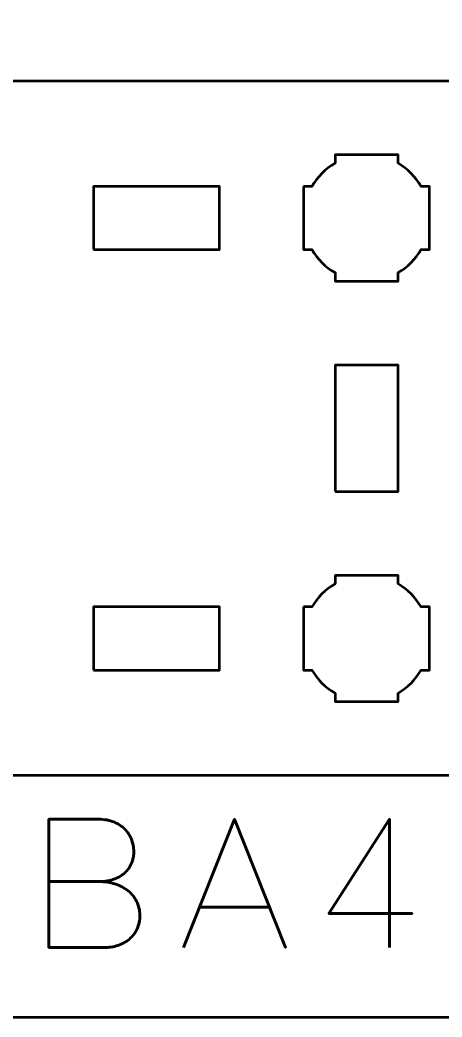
# Model space of a CAD drawing. Header units: centimetres. Extents: x -21 to 0, y -29.7 to 0.
# Drawn here: x -7.15 to -5.14, y -29.7 to -24.958 of the extents above; entities that cross this region are included whole.
import ezdxf

# ---------------------------------------------------------------- set-up
doc = ezdxf.new("R2010")
doc.units = ezdxf.units.CM
doc.header["$MEASUREMENT"] = 0
doc.layers.add('Layer 1', color=7, linetype='Continuous')

msp = doc.modelspace()

# ---------------------------------------------------------------- linework, layer by layer
at = {"layer": 'Layer 1', "lineweight": 53}
for points in [[(-6.8, -26.05001), (-6.2, -26.05001), (-6.2, -25.75001), (-6.8, -25.75001), (-6.8, -26.05001)], [(-5.65, -27.20001), (-5.35, -27.20001), (-5.35, -26.60001), (-5.65, -26.60001), (-5.65, -27.20001)], [(-6.8, -28.05001), (-6.2, -28.05001), (-6.2, -27.75001), (-6.8, -27.75001), (-6.8, -28.05001)]]:
    msp.add_lwpolyline(points, close=True, dxfattribs=at)
at = {"layer": 'Layer 1', "color": 1, "lineweight": 53}
msp.add_open_spline([(-21.00003, -29.19995), (-21.00003, -29.19995), (-21.00003, -5.29992), (-21.00003, -5.29992), (-21.00003, -5.29992), (-21.00003, -5.21709), (-20.93286, -5.14992), (-20.85003, -5.14992), (-20.85003, -5.14992), (-20.7672, -5.14992), (-20.70003, -5.08275), (-20.70003, -4.99992), (-20.70003, -4.99992), (-20.70003, -4.91709), (-20.7672, -4.84992), (-20.85003, -4.84992), (-20.85003, -4.84992), (-20.93286, -4.84992), (-21.00003, -4.78275), (-21.00003, -4.69992), (-21.00003, -4.69992), (-21.00003, -4.61709), (-20.93286, -4.54992), (-20.85003, -4.54992), (-20.85003, -4.54992), (-20.7672, -4.54992), (-20.70003, -4.48275), (-20.70003, -4.39992), (-20.70003, -4.39992), (-20.70003, -4.31709), (-20.7672, -4.24992), (-20.85003, -4.24992), (-20.85003, -4.24992), (-20.93286, -4.24992), (-21.00003, -4.18275), (-21.00003, -4.09992), (-21.00003, -4.09992), (-21.00003, -4.01709), (-20.93286, -3.94992), (-20.85003, -3.94992), (-20.85003, -3.94992), (-20.7672, -3.94992), (-20.70003, -3.88275), (-20.70003, -3.79992), (-20.70003, -3.79992), (-20.70003, -3.71709), (-20.7672, -3.64992), (-20.85003, -3.64992), (-20.85003, -3.64992), (-20.93286, -3.64992), (-21.00003, -3.58275), (-21.00003, -3.49992), (-21.00003, -3.49992), (-21.00003, -3.41709), (-20.93286, -3.34992), (-20.85003, -3.34992), (-20.85003, -3.34992), (-20.7672, -3.34992), (-20.70003, -3.28275), (-20.70003, -3.19992), (-20.70003, -3.19992), (-20.70003, -3.11709), (-20.7672, -3.04992), (-20.85003, -3.04992), (-20.85003, -3.04992), (-20.93286, -3.04992), (-21.00003, -2.98275), (-21.00003, -2.89992), (-21.00003, -2.89992), (-21.00003, -2.81709), (-20.93286, -2.74992), (-20.85003, -2.74992), (-20.85003, -2.74992), (-20.7672, -2.74992), (-20.70003, -2.68275), (-20.70003, -2.59992), (-20.70003, -2.59992), (-20.70003, -2.51709), (-20.7672, -2.44992), (-20.85003, -2.44992), (-20.85003, -2.44992), (-20.93286, -2.44992), (-21.00003, -2.38275), (-21.00003, -2.29992), (-21.00003, -2.29992), (-21.00003, -2.21709), (-20.93286, -2.14992), (-20.85003, -2.14992), (-20.85003, -2.14992), (-20.7672, -2.14992), (-20.70003, -2.08275), (-20.70003, -1.99992), (-20.70003, -1.99992), (-20.70003, -1.91709), (-20.7672, -1.84992), (-20.85003, -1.84992), (-20.85003, -1.84992), (-20.93286, -1.84992), (-21.00003, -1.78275), (-21.00003, -1.69992), (-21.00003, -1.69992), (-21.00003, -1.61709), (-20.93286, -1.54992), (-20.85003, -1.54992), (-20.85003, -1.54992), (-20.7672, -1.54992), (-20.70003, -1.48275), (-20.70003, -1.39992), (-20.70003, -1.39992), (-20.70003, -1.31709), (-20.7672, -1.24992), (-20.85003, -1.24992), (-20.85003, -1.24992), (-20.93286, -1.24992), (-21.00003, -1.18275), (-21.00003, -1.09992), (-21.00003, -1.09992), (-21.00003, -1.09992), (-21.00003, -0.49992), (-21.00003, -0.49992), (-21.00003, -0.49992), (-21.00003, -0.22295), (-20.77694, 0.00004), (-20.49994, 0.00004), (-20.49994, 0.00004), (-20.49994, 0.00004), (-0.50008, 0.00004), (-0.50008, 0.00004), (-0.50008, 0.00004), (-0.22294, 0.00004), (0.00002, -0.22295), (0.00002, -0.49992), (0.00002, -0.49992), (0.00002, -0.49992), (0.00002, -29.19995), (0.00002, -29.19995), (0.00002, -29.19995), (0.00002, -29.47695), (-0.22294, -29.70004), (-0.50008, -29.70004), (-0.50008, -29.70004), (-0.50008, -29.70004), (-20.49994, -29.70004), (-20.49994, -29.70004), (-20.49994, -29.70004), (-20.77694, -29.70004), (-21.00003, -29.47695), (-21.00003, -29.19995)], degree=3, knots=[0, 0, 0, 0, 0.027027, 0.027027, 0.027027, 0.027027, 0.0540541, 0.0540541, 0.0540541, 0.0540541, 0.0810811, 0.0810811, 0.0810811, 0.0810811, 0.1081081, 0.1081081, 0.1081081, 0.1081081, 0.1351351, 0.1351351, 0.1351351, 0.1351351, 0.1621622, 0.1621622, 0.1621622, 0.1621622, 0.1891892, 0.1891892, 0.1891892, 0.1891892, 0.2162162, 0.2162162, 0.2162162, 0.2162162, 0.2432432, 0.2432432, 0.2432432, 0.2432432, 0.2702703, 0.2702703, 0.2702703, 0.2702703, 0.2972973, 0.2972973, 0.2972973, 0.2972973, 0.3243243, 0.3243243, 0.3243243, 0.3243243, 0.3513514, 0.3513514, 0.3513514, 0.3513514, 0.3783784, 0.3783784, 0.3783784, 0.3783784, 0.4054054, 0.4054054, 0.4054054, 0.4054054, 0.4324324, 0.4324324, 0.4324324, 0.4324324, 0.4594595, 0.4594595, 0.4594595, 0.4594595, 0.4864865, 0.4864865, 0.4864865, 0.4864865, 0.5135135, 0.5135135, 0.5135135, 0.5135135, 0.5405405, 0.5405405, 0.5405405, 0.5405405, 0.5675676, 0.5675676, 0.5675676, 0.5675676, 0.5945946, 0.5945946, 0.5945946, 0.5945946, 0.6216216, 0.6216216, 0.6216216, 0.6216216, 0.6486486, 0.6486486, 0.6486486, 0.6486486, 0.6756757, 0.6756757, 0.6756757, 0.6756757, 0.7027027, 0.7027027, 0.7027027, 0.7027027, 0.7297297, 0.7297297, 0.7297297, 0.7297297, 0.7567568, 0.7567568, 0.7567568, 0.7567568, 0.7837838, 0.7837838, 0.7837838, 0.7837838, 0.8108108, 0.8108108, 0.8108108, 0.8108108, 0.8378378, 0.8378378, 0.8378378, 0.8378378, 0.8648649, 0.8648649, 0.8648649, 0.8648649, 0.8918919, 0.8918919, 0.8918919, 0.8918919, 0.9189189, 0.9189189, 0.9189189, 0.9189189, 0.9459459, 0.9459459, 0.9459459, 0.9459459, 0.972973, 0.972973, 0.972973, 0.972973, 1, 1, 1, 1], dxfattribs=at)
at = {"layer": 'Layer 1', "color": 3, "lineweight": 53}
msp.add_open_spline([(-10.15, -28.05001), (-10.15, -28.05001), (-10.15, -25.75001), (-10.15, -25.75001), (-10.15, -25.75001), (-10.15, -25.47392), (-9.92609, -25.25001), (-9.65, -25.25001), (-9.65, -25.25001), (-9.65, -25.25001), (-1.35, -25.25001), (-1.35, -25.25001), (-1.35, -25.25001), (-1.07391, -25.25001), (-0.85, -25.47392), (-0.85, -25.75001), (-0.85, -25.75001), (-0.85, -25.75001), (-0.85, -28.05001), (-0.85, -28.05001), (-0.85, -28.05001), (-0.85, -28.3261), (-1.07391, -28.55001), (-1.35, -28.55001), (-1.35, -28.55001), (-1.35, -28.55001), (-9.65, -28.55001), (-9.65, -28.55001), (-9.65, -28.55001), (-9.92609, -28.55001), (-10.15, -28.3261), (-10.15, -28.05001)], degree=3, knots=[0, 0, 0, 0, 0.125, 0.125, 0.125, 0.125, 0.25, 0.25, 0.25, 0.25, 0.375, 0.375, 0.375, 0.375, 0.5, 0.5, 0.5, 0.5, 0.625, 0.625, 0.625, 0.625, 0.75, 0.75, 0.75, 0.75, 0.875, 0.875, 0.875, 0.875, 1, 1, 1, 1], dxfattribs=at)
at = {"layer": 'Layer 1', "lineweight": 53}
for points in [[(-5.8, -25.75001), (-5.8, -25.75001), (-5.75985, -25.75001), (-5.75985, -25.75001), (-5.75985, -25.75001), (-5.7335, -25.70448), (-5.69553, -25.66651), (-5.65, -25.64016), (-5.65, -25.64016), (-5.65, -25.64016), (-5.65, -25.60001), (-5.65, -25.60001), (-5.65, -25.60001), (-5.65, -25.60001), (-5.5, -25.60001), (-5.5, -25.60001), (-5.5, -25.60001), (-5.5, -25.60001), (-5.35, -25.60001), (-5.35, -25.60001), (-5.35, -25.60001), (-5.35, -25.60001), (-5.35, -25.64016), (-5.35, -25.64016), (-5.35, -25.64016), (-5.30447, -25.66651), (-5.2665, -25.70448), (-5.24015, -25.75001), (-5.24015, -25.75001), (-5.24015, -25.75001), (-5.2, -25.75001), (-5.2, -25.75001), (-5.2, -25.75001), (-5.2, -25.75001), (-5.2, -25.90001), (-5.2, -25.90001), (-5.2, -25.90001), (-5.2, -25.90001), (-5.2, -26.05001), (-5.2, -26.05001), (-5.2, -26.05001), (-5.2, -26.05001), (-5.24015, -26.05001), (-5.24015, -26.05001), (-5.24015, -26.05001), (-5.2665, -26.09554), (-5.30447, -26.13351), (-5.35, -26.15986), (-5.35, -26.15986), (-5.35, -26.15986), (-5.35, -26.20001), (-5.35, -26.20001), (-5.35, -26.20001), (-5.35, -26.20001), (-5.5, -26.20001), (-5.5, -26.20001), (-5.5, -26.20001), (-5.5, -26.20001), (-5.65, -26.20001), (-5.65, -26.20001), (-5.65, -26.20001), (-5.65, -26.20001), (-5.65, -26.15986), (-5.65, -26.15986), (-5.65, -26.15986), (-5.69553, -26.13351), (-5.7335, -26.09554), (-5.75985, -26.05001), (-5.75985, -26.05001), (-5.75985, -26.05001), (-5.8, -26.05001), (-5.8, -26.05001), (-5.8, -26.05001), (-5.8, -26.05001), (-5.8, -25.90001), (-5.8, -25.90001), (-5.8, -25.90001), (-5.8, -25.90001), (-5.8, -25.75001), (-5.8, -25.75001)], [(-5.8, -27.75001), (-5.8, -27.75001), (-5.75985, -27.75001), (-5.75985, -27.75001), (-5.75985, -27.75001), (-5.7335, -27.70448), (-5.69553, -27.66651), (-5.65, -27.64016), (-5.65, -27.64016), (-5.65, -27.64016), (-5.65, -27.60001), (-5.65, -27.60001), (-5.65, -27.60001), (-5.65, -27.60001), (-5.5, -27.60001), (-5.5, -27.60001), (-5.5, -27.60001), (-5.5, -27.60001), (-5.35, -27.60001), (-5.35, -27.60001), (-5.35, -27.60001), (-5.35, -27.60001), (-5.35, -27.64016), (-5.35, -27.64016), (-5.35, -27.64016), (-5.30447, -27.66651), (-5.2665, -27.70448), (-5.24015, -27.75001), (-5.24015, -27.75001), (-5.24015, -27.75001), (-5.2, -27.75001), (-5.2, -27.75001), (-5.2, -27.75001), (-5.2, -27.75001), (-5.2, -27.90001), (-5.2, -27.90001), (-5.2, -27.90001), (-5.2, -27.90001), (-5.2, -28.05001), (-5.2, -28.05001), (-5.2, -28.05001), (-5.2, -28.05001), (-5.24015, -28.05001), (-5.24015, -28.05001), (-5.24015, -28.05001), (-5.2665, -28.09554), (-5.30447, -28.13351), (-5.35, -28.15986), (-5.35, -28.15986), (-5.35, -28.15986), (-5.35, -28.20001), (-5.35, -28.20001), (-5.35, -28.20001), (-5.35, -28.20001), (-5.5, -28.20001), (-5.5, -28.20001), (-5.5, -28.20001), (-5.5, -28.20001), (-5.65, -28.20001), (-5.65, -28.20001), (-5.65, -28.20001), (-5.65, -28.20001), (-5.65, -28.15986), (-5.65, -28.15986), (-5.65, -28.15986), (-5.69553, -28.13351), (-5.7335, -28.09554), (-5.75985, -28.05001), (-5.75985, -28.05001), (-5.75985, -28.05001), (-5.8, -28.05001), (-5.8, -28.05001), (-5.8, -28.05001), (-5.8, -28.05001), (-5.8, -27.90001), (-5.8, -27.90001), (-5.8, -27.90001), (-5.8, -27.90001), (-5.8, -27.75001), (-5.8, -27.75001)]]:
    msp.add_open_spline(points, degree=3, knots=[0, 0, 0, 0, 0.05, 0.05, 0.05, 0.05, 0.1, 0.1, 0.1, 0.1, 0.15, 0.15, 0.15, 0.15, 0.2, 0.2, 0.2, 0.2, 0.25, 0.25, 0.25, 0.25, 0.3, 0.3, 0.3, 0.3, 0.35, 0.35, 0.35, 0.35, 0.4, 0.4, 0.4, 0.4, 0.45, 0.45, 0.45, 0.45, 0.5, 0.5, 0.5, 0.5, 0.55, 0.55, 0.55, 0.55, 0.6, 0.6, 0.6, 0.6, 0.65, 0.65, 0.65, 0.65, 0.7, 0.7, 0.7, 0.7, 0.75, 0.75, 0.75, 0.75, 0.8, 0.8, 0.8, 0.8, 0.85, 0.85, 0.85, 0.85, 0.9, 0.9, 0.9, 0.9, 0.95, 0.95, 0.95, 0.95, 1, 1, 1, 1], dxfattribs=at)
at = {"layer": 'Layer 1', "color": 5, "lineweight": 53}
for points, knots in [([(-7.0114, -29.05581), (-7.0114, -29.05581), (-6.77687, -29.05581), (-6.77687, -29.05581), (-6.77687, -29.05581), (-6.74639, -29.05566), (-6.72043, -29.05143), (-6.69855, -29.04311), (-6.69855, -29.04311), (-6.67682, -29.03492), (-6.65918, -29.02377), (-6.6455, -29.0098), (-6.6455, -29.0098), (-6.63181, -28.99583), (-6.62193, -28.98003), (-6.61572, -28.96253), (-6.61572, -28.96253), (-6.60965, -28.94517), (-6.60683, -28.92711), (-6.60754, -28.90848), (-6.60754, -28.90848), (-6.60838, -28.88986), (-6.61234, -28.8718), (-6.61939, -28.85416), (-6.61939, -28.85416), (-6.62631, -28.83652), (-6.63675, -28.82057), (-6.65044, -28.80632), (-6.65044, -28.80632), (-6.66412, -28.79207), (-6.6812, -28.78078), (-6.70194, -28.77245), (-6.70194, -28.77245), (-6.72268, -28.76399), (-6.7471, -28.75961), (-6.77518, -28.75947), (-6.77518, -28.75947), (-6.77518, -28.75947), (-7.0114, -28.75947), (-7.0114, -28.75947), (-7.0114, -28.75947), (-7.0114, -28.75947), (-7.0114, -29.36992), (-7.0114, -29.36992), (-7.0114, -29.36992), (-7.0114, -29.36992), (-6.75147, -29.36992), (-6.75147, -29.36992), (-6.75147, -29.36992), (-6.7272, -29.36992), (-6.70462, -29.36639), (-6.68374, -29.35948), (-6.68374, -29.35948), (-6.66285, -29.35242), (-6.64465, -29.3424), (-6.62885, -29.329), (-6.62885, -29.329), (-6.61318, -29.31573), (-6.60091, -29.29965), (-6.59216, -29.2806), (-6.59216, -29.2806), (-6.58341, -29.26155), (-6.57889, -29.23996), (-6.57875, -29.21583), (-6.57875, -29.21583), (-6.57932, -29.19155), (-6.5844, -29.16968), (-6.59413, -29.15007), (-6.59413, -29.15007), (-6.60387, -29.13045), (-6.61742, -29.11366), (-6.63491, -29.09955), (-6.63491, -29.09955), (-6.65241, -29.08558), (-6.6733, -29.07471), (-6.69728, -29.06724), (-6.69728, -29.06724), (-6.72127, -29.05976), (-6.7478, -29.05595), (-6.77687, -29.05581), (-6.77687, -29.05581), (-6.7478, -29.05595), (-6.72127, -29.05976), (-6.69728, -29.06724), (-6.69728, -29.06724), (-6.6733, -29.07471), (-6.65241, -29.08558), (-6.63491, -29.09955), (-6.63491, -29.09955), (-6.61742, -29.11366), (-6.60387, -29.13045), (-6.59413, -29.15007), (-6.59413, -29.15007), (-6.5844, -29.16968), (-6.57932, -29.19155), (-6.57875, -29.21583), (-6.57875, -29.21583), (-6.57889, -29.23996), (-6.58341, -29.26155), (-6.59216, -29.2806), (-6.59216, -29.2806), (-6.60091, -29.29965), (-6.61318, -29.31573), (-6.62885, -29.329), (-6.62885, -29.329), (-6.64465, -29.3424), (-6.66285, -29.35242), (-6.68374, -29.35948), (-6.68374, -29.35948), (-6.70462, -29.36639), (-6.7272, -29.36992), (-6.75147, -29.36992), (-6.75147, -29.36992), (-6.75147, -29.36992), (-7.0114, -29.36992), (-7.0114, -29.36992), (-7.0114, -29.36992), (-7.0114, -29.36992), (-7.0114, -28.75947), (-7.0114, -28.75947), (-7.0114, -28.75947), (-7.0114, -28.75947), (-6.77518, -28.75947), (-6.77518, -28.75947), (-6.77518, -28.75947), (-6.7471, -28.75961), (-6.72268, -28.76399), (-6.70194, -28.77245), (-6.70194, -28.77245), (-6.6812, -28.78078), (-6.66412, -28.79207), (-6.65044, -28.80632), (-6.65044, -28.80632), (-6.63675, -28.82057), (-6.62631, -28.83652), (-6.61939, -28.85416), (-6.61939, -28.85416), (-6.61234, -28.8718), (-6.60838, -28.88986), (-6.60754, -28.90848), (-6.60754, -28.90848), (-6.60683, -28.92711), (-6.60965, -28.94517), (-6.61572, -28.96253), (-6.61572, -28.96253), (-6.62193, -28.98003), (-6.63181, -28.99583), (-6.6455, -29.0098), (-6.6455, -29.0098), (-6.65918, -29.02377), (-6.67682, -29.03492), (-6.69855, -29.04311), (-6.69855, -29.04311), (-6.72043, -29.05143), (-6.74639, -29.05566), (-6.77687, -29.05581), (-6.77687, -29.05581), (-6.77687, -29.05581), (-7.0114, -29.05581), (-7.0114, -29.05581)], [0, 0, 0, 0, 0.025, 0.025, 0.025, 0.025, 0.05, 0.05, 0.05, 0.05, 0.075, 0.075, 0.075, 0.075, 0.1, 0.1, 0.1, 0.1, 0.125, 0.125, 0.125, 0.125, 0.15, 0.15, 0.15, 0.15, 0.175, 0.175, 0.175, 0.175, 0.2, 0.2, 0.2, 0.2, 0.225, 0.225, 0.225, 0.225, 0.25, 0.25, 0.25, 0.25, 0.275, 0.275, 0.275, 0.275, 0.3, 0.3, 0.3, 0.3, 0.325, 0.325, 0.325, 0.325, 0.35, 0.35, 0.35, 0.35, 0.375, 0.375, 0.375, 0.375, 0.4, 0.4, 0.4, 0.4, 0.425, 0.425, 0.425, 0.425, 0.45, 0.45, 0.45, 0.45, 0.475, 0.475, 0.475, 0.475, 0.5, 0.5, 0.5, 0.5, 0.525, 0.525, 0.525, 0.525, 0.55, 0.55, 0.55, 0.55, 0.575, 0.575, 0.575, 0.575, 0.6, 0.6, 0.6, 0.6, 0.625, 0.625, 0.625, 0.625, 0.65, 0.65, 0.65, 0.65, 0.675, 0.675, 0.675, 0.675, 0.7, 0.7, 0.7, 0.7, 0.725, 0.725, 0.725, 0.725, 0.75, 0.75, 0.75, 0.75, 0.775, 0.775, 0.775, 0.775, 0.8, 0.8, 0.8, 0.8, 0.825, 0.825, 0.825, 0.825, 0.85, 0.85, 0.85, 0.85, 0.875, 0.875, 0.875, 0.875, 0.9, 0.9, 0.9, 0.9, 0.925, 0.925, 0.925, 0.925, 0.95, 0.95, 0.95, 0.95, 0.975, 0.975, 0.975, 0.975, 1, 1, 1, 1]), ([(-6.37047, -29.36992), (-6.37047, -29.36992), (-6.12832, -28.75947), (-6.12832, -28.75947), (-6.12832, -28.75947), (-6.12832, -28.75947), (-5.88533, -29.36992), (-5.88533, -29.36992), (-5.88533, -29.36992), (-5.88533, -29.36992), (-6.12832, -28.75947), (-6.12832, -28.75947), (-6.12832, -28.75947), (-6.12832, -28.75947), (-6.37047, -29.36992), (-6.37047, -29.36992)], [0, 0, 0, 0, 0.25, 0.25, 0.25, 0.25, 0.5, 0.5, 0.5, 0.5, 0.75, 0.75, 0.75, 0.75, 1, 1, 1, 1]), ([(-5.39087, -29.36992), (-5.39087, -29.36992), (-5.39087, -28.75947), (-5.39087, -28.75947), (-5.39087, -28.75947), (-5.39087, -28.75947), (-5.67874, -29.20736), (-5.67874, -29.20736), (-5.67874, -29.20736), (-5.67874, -29.20736), (-5.2825, -29.20736), (-5.2825, -29.20736), (-5.2825, -29.20736), (-5.2825, -29.20736), (-5.67874, -29.20736), (-5.67874, -29.20736), (-5.67874, -29.20736), (-5.67874, -29.20736), (-5.39087, -28.75947), (-5.39087, -28.75947), (-5.39087, -28.75947), (-5.39087, -28.75947), (-5.39087, -29.36992), (-5.39087, -29.36992)], [0, 0, 0, 0, 0.1666667, 0.1666667, 0.1666667, 0.1666667, 0.3333333, 0.3333333, 0.3333333, 0.3333333, 0.5, 0.5, 0.5, 0.5, 0.6666667, 0.6666667, 0.6666667, 0.6666667, 0.8333333, 0.8333333, 0.8333333, 0.8333333, 1, 1, 1, 1]), ([(-6.29427, -29.17773), (-6.29427, -29.17773), (-5.96237, -29.17773), (-5.96237, -29.17773), (-5.96237, -29.17773), (-5.96237, -29.17773), (-6.29427, -29.17773), (-6.29427, -29.17773)], [0, 0, 0, 0, 0.5, 0.5, 0.5, 0.5, 1, 1, 1, 1])]:
    msp.add_open_spline(points, degree=3, knots=knots, dxfattribs=at)

doc.saveas('drawing.dxf')
